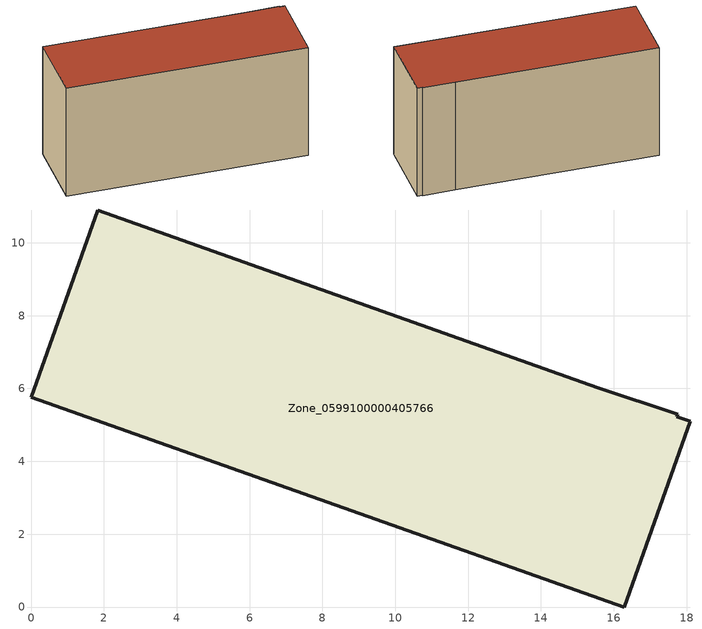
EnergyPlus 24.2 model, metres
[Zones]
Zone_0599100000405766
 floor ground (C_G): 0,5.76 1.82,10.9 15.55,6.03 17.75,5.3 17.73,5.23 18.1,5.11 16.29,0 z0.42
 wall outside (C_F): 1.82,10.9 0,5.76 16.29,0 18.1,5.11 17.73,5.23 17.75,5.3 15.55,6.03 1.82,10.9 z0.42:9.21
 roof outside (C_R): 18.1,5.11 17.73,5.23 17.75,5.3 15.55,6.03 1.82,10.9 0,5.76 16.29,0 z9.21
[BUILDING]
Pand.0599100000405766: North Axis=0; Terrain=City; Loads Convergence Tolerance Value=0.04; Temperature Convergence Tolerance Value=0.4; Solar Distribution=FullExterior; Maximum Number of Warmup Days=25; Minimum Number of Warmup Days=1
[Site:Location]
Rotterdam.The.Hague.AP_ZH_NLD Design_Conditions: Latitude=51.96; Longitude=4.45; Time Zone=1; Elevation=-4.5
[SITE:GROUNDTEMPERATURE:BUILDINGSURFACE]
18, 18, 18, 18, 18, 18, 18, 18, 18, 18, 18, 18
[MATERIAL] Thermal Absorptance=0.9; Solar Absorptance=0.7; Visible Absorptance=0.7
Name | Roughness | Thickness | Conductivity | Density | Specific Heat
G.TC.1992-2005 | MediumSmooth | 0.15 | 0.06 | 540 | 1210
F.TC.1992-2005 | Rough | 0.3 | 0.12 | 1920 | 840
R.TC.1992-2005 | MediumRough | 0.2 | 0.08 | 1500 | 1000
[CONSTRUCTION]
C_G: G.TC.1992-2005
C_F: F.TC.1992-2005
C_R: R.TC.1992-2005
[ZONE]
Zone_0599100000405766: Type=1; Multiplier=1; Ceiling Height=Autocalculate; Volume=Autocalculate; Floor Area=autocalculate; Part of Total Floor Area=Yes
[ZONEINFILTRATION:DESIGNFLOWRATE]
Infil_Zone_0599100000405766: Zone or ZoneList or Space or SpaceList=Zone_0599100000405766; Schedule=AlwaysOn; Design Flow Rate Calculation Method=Flow/Area; Flow Rate per Floor Area=0.0015; Constant Term Coefficient=1; Temperature Term Coefficient=0; Velocity Term Coefficient=0; Velocity Squared Term Coefficient=0
[HVACTEMPLATE:ZONE:IDEALLOADSAIRSYSTEM]
Zone_0599100000405766: Maximum Heating Supply Air Temperature=50; Minimum Cooling Supply Air Temperature=13; Maximum Heating Supply Air Humidity Ratio=0.0156; Minimum Cooling Supply Air Humidity Ratio=0.0077; Heating Limit=NoLimit; Cooling Limit=NoLimit; Dehumidification Control Type=ConstantSensibleHeatRatio; Cooling Sensible Heat Ratio=0.7; Dehumidification Setpoint=60; Humidification Control Type=None; Humidification Setpoint=30; Outdoor Air Method=None; Outdoor Air Flow Rate per Person=0.00944; Outdoor Air Flow Rate per Zone Floor Area=0; Outdoor Air Flow Rate per Zone=0; Demand Controlled Ventilation Type=None; Outdoor Air Economizer Type=NoEconomizer; Heat Recovery Type=None; Sensible Heat Recovery Effectiveness=0.7; Latent Heat Recovery Effectiveness=0.65
[ZONECONTROL:THERMOSTAT]
ThermostatControl_Zone_0599100000405766: Zone or ZoneList=Zone_0599100000405766; Control Type Schedule=DualSetpointControlType; Control 1=Thermostat_Zone_0599100000405766; Temperature Difference Between Cutout And Setpoint=0
[THERMOSTATSETPOINT:DUALSETPOINT]
Thermostat_Zone_0599100000405766: Heating Setpoint Temperature Schedule=HeatingSetpoint_Zone_0599100000405766; Cooling Setpoint Temperature Schedule=CoolingSetpoint_Zone_0599100000405766
[SCHEDULE:COMPACT]
HeatingSetpoint_Zone_0599100000405766: Through: 12/31, For: AllDays, Until: 24:00, 21
CoolingSetpoint_Zone_0599100000405766: Through: 12/31, For: AllDays, Until: 24:00, 24
DualSetpointControlType: Through: 12/31, For: AllDays, Until: 24:00, 4
AlwaysOn: Through: 12/31, For: AllDays, Until: 24:00, 1
